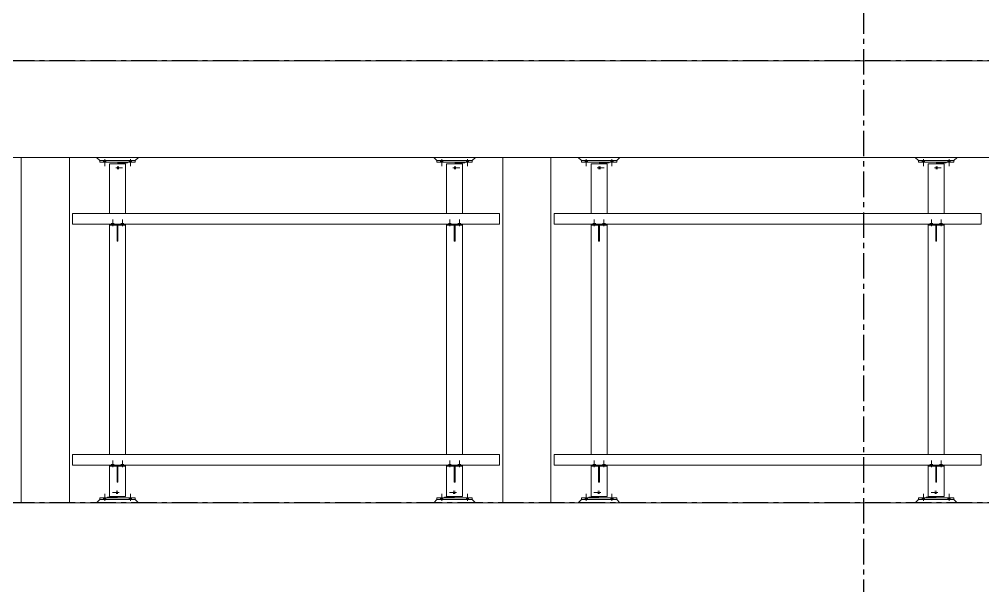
# Model space of a CAD drawing. Header units: millimetres. Extents: x 3774 to 718460, y -768339 to 192544.
# Drawn here: x 408312 to 414314, y -633193 to -629668 of the extents above; entities that cross this region are included whole.
import ezdxf

# ---------------------------------------------------------------- set-up
doc = ezdxf.new("R2010")
doc.units = ezdxf.units.MM
for name, pattern in [('CENTER', [50.8, 31.75, -6.35, 6.35, -6.35]), ('XKITLINE00', [0]), ('XKITLINE02', [4, 2, -2])]:
    doc.linetypes.add(name, pattern=pattern)
doc.layers.add('Bolt', color=7, linetype='Continuous', lineweight=0)
doc.layers.add('Part', color=7, linetype='Continuous', lineweight=0)

# ---------------------------------------------------------------- blocks, each defined once
blk = doc.blocks.new('*A6183500')
at = {"layer": 'Part', "color": 7, "linetype": 'XKITLINE00', "lineweight": 0}
for p, q in [((2179.569525, -60.453462), (2328.969438, -60.453462)), ((2179.569525, -65.253462), (2328.969438, -65.253462))]:
    blk.add_line(p, q, dxfattribs=at)
blk = doc.blocks.new('*A6193501')
at = {"layer": 'Part', "color": 7, "linetype": 'XKITLINE00', "lineweight": 0}
blk.add_line((2179.569525, -82.453462), (2328.969438, -82.453462), dxfattribs=at)
blk = doc.blocks.new('*A6223504')
at = {"layer": 'Part', "color": 7, "linetype": 'XKITLINE00', "lineweight": 0}
for p, q in [((2286.209518, -80.053462), (2264.929525, -80.053462)), ((2264.929525, -80.573462), (2264.929525, -80.053462)), ((2286.209518, -80.573462), (2286.209518, -80.053462)), ((2286.209518, -80.573462), (2264.929525, -80.573462))]:
    blk.add_line(p, q, dxfattribs=at)
blk = doc.blocks.new('*A6233505')
at = {"layer": 'Part', "color": 7, "linetype": 'XKITLINE00', "lineweight": 0}
for p, q in [((2284.369603, -65.573462), (2283.569603, -65.573462)), ((2283.569603, -68.053462), (2283.569603, -65.573462)), ((2284.369603, -68.053462), (2284.369603, -65.573462)), ((2283.569603, -80.053462), (2283.569603, -68.621462)), ((2284.369603, -80.053462), (2284.369603, -68.621462)), ((2283.569603, -82.133462), (2283.569603, -80.621462)), ((2284.369603, -82.133462), (2284.369603, -80.621462)), ((2283.569603, -82.133462), (2284.369603, -82.133462))]:
    blk.add_line(p, q, dxfattribs=at)
blk = doc.blocks.new('*A6253507')
at = {"layer": 'Part', "color": 7, "linetype": 'XKITLINE00', "lineweight": 0}
for p, q in [((2283.569603, -80.573462), (2283.569603, -80.621462)), ((2283.569603, -80.621462), (2284.369603, -80.621462)), ((2284.369603, -80.621462), (2284.369603, -80.573462))]:
    blk.add_line(p, q, dxfattribs=at)
blk = doc.blocks.new('*A6263508')
at = {"layer": 'Part', "color": 7, "linetype": 'XKITLINE00', "lineweight": 0}
for p, q in [((2282.929603, -82.453462), (2283.089603, -82.293462)), ((2283.089603, -82.293462), (2284.849603, -82.293462)), ((2284.849603, -82.293462), (2285.009603, -82.453462))]:
    blk.add_line(p, q, dxfattribs=at)
blk = doc.blocks.new('*A6273509')
at = {"layer": 'Part', "color": 7, "linetype": 'XKITLINE00', "lineweight": 0}
for p, q in [((2284.849603, -82.213462), (2283.089603, -82.213462)), ((2283.089603, -82.213462), (2283.089603, -82.293462)), ((2284.849603, -82.293462), (2283.089603, -82.293462)), ((2284.849603, -82.213462), (2284.849603, -82.293462))]:
    blk.add_line(p, q, dxfattribs=at)
blk = doc.blocks.new('*A6283510')
at = {"layer": 'Part', "color": 7, "linetype": 'XKITLINE00', "lineweight": 0}
for p, q in [((2283.905603, -82.173462), (2283.465603, -82.173462)), ((2283.465603, -82.173462), (2283.465603, -82.213462)), ((2283.905603, -82.133462), (2283.905603, -82.173462)), ((2283.945603, -82.213462), (2283.945603, -82.133462))]:
    blk.add_line(p, q, dxfattribs=at)
blk = doc.blocks.new('*A6323514')
at = {"layer": 'Part', "color": 7, "linetype": 'XKITLINE00', "lineweight": 0}
for p, q in [((2286.209518, -68.053462), (2264.929525, -68.053462)), ((2264.929525, -68.573462), (2264.929525, -68.053462)), ((2286.209518, -68.573462), (2286.209518, -68.053462)), ((2286.209518, -68.573462), (2264.929525, -68.573462))]:
    blk.add_line(p, q, dxfattribs=at)
blk = doc.blocks.new('*A6333515')
at = {"layer": 'Part', "color": 7, "linetype": 'XKITLINE00', "lineweight": 0}
for p, q in [((2283.569603, -68.573462), (2283.569603, -68.621462)), ((2283.569603, -68.621462), (2284.369603, -68.621462)), ((2284.369603, -68.621462), (2284.369603, -68.573462))]:
    blk.add_line(p, q, dxfattribs=at)
blk = doc.blocks.new('*A6343516')
at = {"layer": 'Part', "color": 7, "linetype": 'XKITLINE00', "lineweight": 0}
for p, q in [((2283.089603, -65.413462), (2282.929603, -65.253462)), ((2285.009603, -65.253462), (2284.849603, -65.413462)), ((2284.849603, -65.413462), (2283.089603, -65.413462))]:
    blk.add_line(p, q, dxfattribs=at)
blk = doc.blocks.new('*A6353517')
at = {"layer": 'Part', "color": 7, "linetype": 'XKITLINE00', "lineweight": 0}
for p, q in [((2283.089603, -65.493462), (2283.089603, -65.413462)), ((2283.089603, -65.413462), (2284.849603, -65.413462)), ((2283.089603, -65.493462), (2284.849603, -65.493462)), ((2284.849603, -65.493462), (2284.849603, -65.413462))]:
    blk.add_line(p, q, dxfattribs=at)
blk = doc.blocks.new('*A6723554')
at = {"layer": 'Bolt'}
for points in [[(2283.674, -80.573), (2283.674, -80.525), (2283.786, -80.525), (2283.786, -80.573)], [(2283.674, -80.621), (2283.674, -80.573), (2283.786, -80.573), (2283.786, -80.621)], [(2284.154, -80.573), (2284.154, -80.525), (2284.266, -80.525), (2284.266, -80.573)], [(2284.154, -80.621), (2284.154, -80.573), (2284.266, -80.573), (2284.266, -80.621)]]:
    blk.add_hatch(color=7, dxfattribs=at).paths.add_polyline_path(points, flags=17)
at = {"layer": 'Bolt', "color": 7, "linetype": 'XKITLINE00', "lineweight": 0}
for p, q in [((2283.674, -80.573), (2283.674, -80.525)), ((2283.674, -80.621), (2283.674, -80.573)), ((2283.73, -80.685), (2283.73, -80.341)), ((2283.786, -80.573), (2283.786, -80.525)), ((2283.786, -80.621), (2283.786, -80.573)), ((2284.154, -80.573), (2284.154, -80.525)), ((2284.154, -80.621), (2284.154, -80.573)), ((2284.21, -80.685), (2284.21, -80.341)), ((2284.266, -80.573), (2284.266, -80.525)), ((2284.266, -80.621), (2284.266, -80.573))]:
    blk.add_line(p, q, dxfattribs=at)
blk = doc.blocks.new('*A6733555')
at = {"layer": 'Bolt'}
for points in [[(2283.386, -82.213), (2283.386, -82.293), (2283.274, -82.293), (2283.274, -82.213)], [(2284.666, -82.213), (2284.666, -82.293), (2284.554, -82.293), (2284.554, -82.213)]]:
    blk.add_hatch(color=7, dxfattribs=at).paths.add_polyline_path(points, flags=17)
at = {"layer": 'Bolt', "color": 7, "linetype": 'XKITLINE00', "lineweight": 0}
for p, q in [((2283.33, -82.357), (2283.33, -82.013)), ((2284.61, -82.357), (2284.61, -82.013)), ((2283.274, -82.293), (2283.274, -82.213)), ((2283.386, -82.293), (2283.386, -82.213)), ((2284.554, -82.293), (2284.554, -82.213)), ((2284.666, -82.293), (2284.666, -82.213))]:
    blk.add_line(p, q, dxfattribs=at)
blk = doc.blocks.new('*A6763558')
at = {"layer": 'Bolt'}
for points in [[(2283.674, -68.573), (2283.674, -68.525), (2283.786, -68.525), (2283.786, -68.573)], [(2283.674, -68.621), (2283.674, -68.573), (2283.786, -68.573), (2283.786, -68.621)], [(2284.154, -68.573), (2284.154, -68.525), (2284.266, -68.525), (2284.266, -68.573)], [(2284.154, -68.621), (2284.154, -68.573), (2284.266, -68.573), (2284.266, -68.621)]]:
    blk.add_hatch(color=7, dxfattribs=at).paths.add_polyline_path(points, flags=17)
at = {"layer": 'Bolt', "color": 7, "linetype": 'XKITLINE00', "lineweight": 0}
for p, q in [((2283.674, -68.573), (2283.674, -68.525)), ((2283.674, -68.621), (2283.674, -68.573)), ((2283.73, -68.685), (2283.73, -68.341)), ((2283.786, -68.573), (2283.786, -68.525)), ((2283.786, -68.621), (2283.786, -68.573)), ((2284.154, -68.573), (2284.154, -68.525)), ((2284.154, -68.621), (2284.154, -68.573)), ((2284.21, -68.685), (2284.21, -68.341)), ((2284.266, -68.573), (2284.266, -68.525)), ((2284.266, -68.621), (2284.266, -68.573))]:
    blk.add_line(p, q, dxfattribs=at)
blk = doc.blocks.new('*A6773559')
at = {"layer": 'Bolt'}
for points in [[(2283.386, -65.413), (2283.386, -65.493), (2283.274, -65.493), (2283.274, -65.413)], [(2284.666, -65.413), (2284.666, -65.493), (2284.554, -65.493), (2284.554, -65.413)]]:
    blk.add_hatch(color=7, dxfattribs=at).paths.add_polyline_path(points, flags=17)
at = {"layer": 'Bolt', "color": 7, "linetype": 'XKITLINE00', "lineweight": 0}
for p, q in [((2283.274, -65.413), (2283.274, -65.493)), ((2283.33, -65.35), (2283.33, -65.693)), ((2283.386, -65.413), (2283.386, -65.493)), ((2284.554, -65.413), (2284.554, -65.493)), ((2284.61, -65.35), (2284.61, -65.693)), ((2284.666, -65.413), (2284.666, -65.493))]:
    blk.add_line(p, q, dxfattribs=at)
blk = doc.blocks.new('*A7073589')
at = {"layer": 'Part', "color": 7, "linetype": 'XKITLINE00', "lineweight": 0}
for p, q in [((2238.369525, -82.453462), (2238.369525, -65.253462)), ((2240.769525, -82.453462), (2240.769525, -65.253462)), ((2238.369525, -124.453462), (2238.369525, -87.253462)), ((2240.769525, -124.453462), (2240.769525, -87.253462))]:
    blk.add_line(p, q, dxfattribs=at)
blk = doc.blocks.new('*A7083590')
at = {"layer": 'Part', "color": 7, "linetype": 'XKITLINE00', "lineweight": 0}
for p, q in [((2262.369525, -82.453462), (2262.369525, -65.253462)), ((2264.769525, -82.453462), (2264.769525, -65.253462)), ((2262.369525, -124.453462), (2262.369525, -87.253462)), ((2264.769525, -124.453462), (2264.769525, -87.253462))]:
    blk.add_line(p, q, dxfattribs=at)
blk = doc.blocks.new('*A11684050')
at = {"layer": 'Part', "color": 7, "linetype": 'XKITLINE00', "lineweight": 0}
for p, q in [((2242.769603, -68.573462), (2242.769603, -68.621462)), ((2242.769603, -68.621462), (2243.569603, -68.621462)), ((2243.569603, -68.621462), (2243.569603, -68.573462))]:
    blk.add_line(p, q, dxfattribs=at)
blk = doc.blocks.new('*A11694051')
at = {"layer": 'Part', "color": 7, "linetype": 'XKITLINE00', "lineweight": 0}
for p, q in [((2243.145603, -69.421462), (2243.145603, -68.621462)), ((2243.145603, -68.621462), (2243.193603, -68.621462)), ((2243.193603, -69.421462), (2243.193603, -68.621462)), ((2243.145603, -68.861462), (2243.193603, -68.861462)), ((2243.145603, -69.421462), (2243.193603, -69.421462))]:
    blk.add_line(p, q, dxfattribs=at)
blk = doc.blocks.new('*A11784060')
at = {"layer": 'Part', "color": 7, "linetype": 'XKITLINE00', "lineweight": 0}
for p, q in [((2243.193603, -65.573462), (2243.193603, -65.493462)), ((2243.233603, -65.573462), (2243.233603, -65.533462)), ((2243.233603, -65.533462), (2243.673603, -65.533462)), ((2243.673603, -65.533462), (2243.673603, -65.493462))]:
    blk.add_line(p, q, dxfattribs=at)
blk = doc.blocks.new('*A11794061')
at = {"layer": 'Part', "color": 7, "linetype": 'XKITLINE00', "lineweight": 0}
for p, q in [((2242.289603, -65.413462), (2242.129603, -65.253462)), ((2244.209603, -65.253462), (2244.049603, -65.413462)), ((2244.049603, -65.413462), (2242.289603, -65.413462))]:
    blk.add_line(p, q, dxfattribs=at)
blk = doc.blocks.new('*A11804062')
at = {"layer": 'Part', "color": 7, "linetype": 'XKITLINE00', "lineweight": 0}
for p, q in [((2242.289603, -65.493462), (2242.289603, -65.413462)), ((2242.289603, -65.413462), (2244.049603, -65.413462)), ((2242.289603, -65.493462), (2244.049603, -65.493462)), ((2244.049603, -65.493462), (2244.049603, -65.413462))]:
    blk.add_line(p, q, dxfattribs=at)
blk = doc.blocks.new('*A11964078')
at = {"layer": 'Bolt'}
for points in [[(2242.874, -68.573), (2242.874, -68.525), (2242.986, -68.525), (2242.986, -68.573)], [(2242.874, -68.621), (2242.874, -68.573), (2242.986, -68.573), (2242.986, -68.621)], [(2243.354, -68.573), (2243.354, -68.525), (2243.466, -68.525), (2243.466, -68.573)], [(2243.354, -68.621), (2243.354, -68.573), (2243.466, -68.573), (2243.466, -68.621)]]:
    blk.add_hatch(color=7, dxfattribs=at).paths.add_polyline_path(points, flags=17)
at = {"layer": 'Bolt', "color": 7, "linetype": 'XKITLINE00', "lineweight": 0}
for p, q in [((2242.874, -68.573), (2242.874, -68.525)), ((2242.874, -68.621), (2242.874, -68.573)), ((2242.93, -68.685), (2242.93, -68.341)), ((2242.986, -68.573), (2242.986, -68.525)), ((2242.986, -68.621), (2242.986, -68.573)), ((2243.354, -68.573), (2243.354, -68.525)), ((2243.354, -68.621), (2243.354, -68.573)), ((2243.41, -68.685), (2243.41, -68.341)), ((2243.466, -68.573), (2243.466, -68.525)), ((2243.466, -68.621), (2243.466, -68.573))]:
    blk.add_line(p, q, dxfattribs=at)
blk = doc.blocks.new('*A12024084')
at = {"layer": 'Bolt'}
for points in [[(2242.586, -65.413), (2242.586, -65.493), (2242.474, -65.493), (2242.474, -65.413)], [(2243.866, -65.413), (2243.866, -65.493), (2243.754, -65.493), (2243.754, -65.413)]]:
    blk.add_hatch(color=7, dxfattribs=at).paths.add_polyline_path(points, flags=17)
at = {"layer": 'Bolt', "color": 7, "linetype": 'XKITLINE00', "lineweight": 0}
for p, q in [((2242.474, -65.413), (2242.474, -65.493)), ((2242.53, -65.35), (2242.53, -65.693)), ((2242.586, -65.413), (2242.586, -65.493)), ((2243.754, -65.413), (2243.754, -65.493)), ((2243.81, -65.35), (2243.81, -65.693)), ((2243.866, -65.413), (2243.866, -65.493))]:
    blk.add_line(p, q, dxfattribs=at)
blk = doc.blocks.new('*A12034085')
at = {"layer": 'Bolt', "color": 7, "linetype": 'XKITLINE02', "lineweight": 0}
for p, q in [((2243.082243, -65.773462), (2243.425603, -65.773462)), ((2243.145603, -65.717462), (2243.193603, -65.717462)), ((2243.193603, -65.717462), (2243.233603, -65.717462)), ((2243.145603, -65.829462), (2243.193603, -65.829462)), ((2243.193603, -65.829462), (2243.233603, -65.829462))]:
    blk.add_line(p, q, dxfattribs=at)
blk = doc.blocks.new('*A12494131')
at = {"layer": 'Part', "color": 7, "linetype": 'XKITLINE00', "lineweight": 0}
for p, q in [((2262.209518, -80.053462), (2240.929525, -80.053462)), ((2240.929525, -80.573462), (2240.929525, -80.053462)), ((2262.209518, -80.573462), (2262.209518, -80.053462)), ((2262.209518, -80.573462), (2240.929525, -80.573462))]:
    blk.add_line(p, q, dxfattribs=at)
blk = doc.blocks.new('*A12504132')
at = {"layer": 'Part', "color": 7, "linetype": 'XKITLINE00', "lineweight": 0}
for p, q in [((2260.369603, -65.573462), (2259.569603, -65.573462)), ((2259.569603, -68.053462), (2259.569603, -65.573462)), ((2260.369603, -68.053462), (2260.369603, -65.573462)), ((2259.569603, -80.053462), (2259.569603, -68.621462)), ((2260.369603, -80.053462), (2260.369603, -68.621462)), ((2259.569603, -82.133462), (2259.569603, -80.621462)), ((2260.369603, -82.133462), (2260.369603, -80.621462)), ((2259.569603, -82.133462), (2260.369603, -82.133462))]:
    blk.add_line(p, q, dxfattribs=at)
blk = doc.blocks.new('*A12514133')
at = {"layer": 'Part', "color": 7, "linetype": 'XKITLINE00', "lineweight": 0}
for p, q in [((2267.105603, -82.173462), (2266.665603, -82.173462)), ((2266.665603, -82.173462), (2266.665603, -82.213462)), ((2267.105603, -82.133462), (2267.105603, -82.173462)), ((2267.145603, -82.213462), (2267.145603, -82.133462))]:
    blk.add_line(p, q, dxfattribs=at)
blk = doc.blocks.new('*A12524134')
at = {"layer": 'Part', "color": 7, "linetype": 'XKITLINE00', "lineweight": 0}
for p, q in [((2268.049603, -82.213462), (2266.289603, -82.213462)), ((2266.289603, -82.213462), (2266.289603, -82.293462)), ((2268.049603, -82.293462), (2266.289603, -82.293462)), ((2268.049603, -82.213462), (2268.049603, -82.293462))]:
    blk.add_line(p, q, dxfattribs=at)
blk = doc.blocks.new('*A12534135')
at = {"layer": 'Part', "color": 7, "linetype": 'XKITLINE00', "lineweight": 0}
for p, q in [((2258.929603, -82.453462), (2259.089603, -82.293462)), ((2259.089603, -82.293462), (2260.849603, -82.293462)), ((2260.849603, -82.293462), (2261.009603, -82.453462))]:
    blk.add_line(p, q, dxfattribs=at)
blk = doc.blocks.new('*A12544136')
at = {"layer": 'Part', "color": 7, "linetype": 'XKITLINE00', "lineweight": 0}
for p, q in [((2259.905603, -82.173462), (2259.465603, -82.173462)), ((2259.465603, -82.173462), (2259.465603, -82.213462)), ((2259.905603, -82.133462), (2259.905603, -82.173462)), ((2259.945603, -82.213462), (2259.945603, -82.133462))]:
    blk.add_line(p, q, dxfattribs=at)
blk = doc.blocks.new('*A12554137')
at = {"layer": 'Part', "color": 7, "linetype": 'XKITLINE00', "lineweight": 0}
for p, q in [((2260.849603, -82.213462), (2259.089603, -82.213462)), ((2259.089603, -82.213462), (2259.089603, -82.293462)), ((2260.849603, -82.293462), (2259.089603, -82.293462)), ((2260.849603, -82.213462), (2260.849603, -82.293462))]:
    blk.add_line(p, q, dxfattribs=at)
blk = doc.blocks.new('*A12564138')
at = {"layer": 'Part', "color": 7, "linetype": 'XKITLINE00', "lineweight": 0}
for p, q in [((2259.569603, -80.573462), (2259.569603, -80.621462)), ((2259.569603, -80.621462), (2260.369603, -80.621462)), ((2260.369603, -80.621462), (2260.369603, -80.573462))]:
    blk.add_line(p, q, dxfattribs=at)
blk = doc.blocks.new('*A12574139')
at = {"layer": 'Part', "color": 7, "linetype": 'XKITLINE00', "lineweight": 0}
for p, q in [((2259.945603, -81.421462), (2259.945603, -80.621462)), ((2259.945603, -80.621462), (2259.993603, -80.621462)), ((2259.993603, -81.421462), (2259.993603, -80.621462)), ((2259.945603, -80.861462), (2259.993603, -80.861462)), ((2259.945603, -81.421462), (2259.993603, -81.421462))]:
    blk.add_line(p, q, dxfattribs=at)
blk = doc.blocks.new('*A12584140')
at = {"layer": 'Part', "color": 7, "linetype": 'XKITLINE00', "lineweight": 0}
for p, q in [((2266.769603, -80.573462), (2266.769603, -80.621462)), ((2266.769603, -80.621462), (2267.569603, -80.621462)), ((2267.569603, -80.621462), (2267.569603, -80.573462))]:
    blk.add_line(p, q, dxfattribs=at)
blk = doc.blocks.new('*A12594141')
at = {"layer": 'Part', "color": 7, "linetype": 'XKITLINE00', "lineweight": 0}
for p, q in [((2267.145603, -81.421462), (2267.145603, -80.621462)), ((2267.145603, -80.621462), (2267.193603, -80.621462)), ((2267.193603, -81.421462), (2267.193603, -80.621462)), ((2267.145603, -80.861462), (2267.193603, -80.861462)), ((2267.145603, -81.421462), (2267.193603, -81.421462))]:
    blk.add_line(p, q, dxfattribs=at)
blk = doc.blocks.new('*A12664148')
at = {"layer": 'Part', "color": 7, "linetype": 'XKITLINE00', "lineweight": 0}
for p, q in [((2262.209518, -68.053462), (2240.929525, -68.053462)), ((2240.929525, -68.573462), (2240.929525, -68.053462)), ((2262.209518, -68.573462), (2262.209518, -68.053462)), ((2262.209518, -68.573462), (2240.929525, -68.573462))]:
    blk.add_line(p, q, dxfattribs=at)
blk = doc.blocks.new('*A12674149')
at = {"layer": 'Part', "color": 7, "linetype": 'XKITLINE00', "lineweight": 0}
for p, q in [((2259.089603, -65.493462), (2259.089603, -65.413462)), ((2259.089603, -65.413462), (2260.849603, -65.413462)), ((2259.089603, -65.493462), (2260.849603, -65.493462)), ((2260.849603, -65.493462), (2260.849603, -65.413462))]:
    blk.add_line(p, q, dxfattribs=at)
blk = doc.blocks.new('*A12684150')
at = {"layer": 'Part', "color": 7, "linetype": 'XKITLINE00', "lineweight": 0}
for p, q in [((2259.089603, -65.413462), (2258.929603, -65.253462)), ((2261.009603, -65.253462), (2260.849603, -65.413462)), ((2260.849603, -65.413462), (2259.089603, -65.413462))]:
    blk.add_line(p, q, dxfattribs=at)
blk = doc.blocks.new('*A12694151')
at = {"layer": 'Part', "color": 7, "linetype": 'XKITLINE00', "lineweight": 0}
for p, q in [((2259.993603, -65.573462), (2259.993603, -65.493462)), ((2260.033603, -65.573462), (2260.033603, -65.533462)), ((2260.033603, -65.533462), (2260.473603, -65.533462)), ((2260.473603, -65.533462), (2260.473603, -65.493462))]:
    blk.add_line(p, q, dxfattribs=at)
blk = doc.blocks.new('*A12704152')
at = {"layer": 'Part', "color": 7, "linetype": 'XKITLINE00', "lineweight": 0}
for p, q in [((2267.193603, -65.573462), (2267.193603, -65.493462)), ((2267.233603, -65.573462), (2267.233603, -65.533462)), ((2267.233603, -65.533462), (2267.673603, -65.533462)), ((2267.673603, -65.533462), (2267.673603, -65.493462))]:
    blk.add_line(p, q, dxfattribs=at)
blk = doc.blocks.new('*A12714153')
at = {"layer": 'Part', "color": 7, "linetype": 'XKITLINE00', "lineweight": 0}
for p, q in [((2266.289603, -65.413462), (2266.129603, -65.253462)), ((2268.209603, -65.253462), (2268.049603, -65.413462)), ((2268.049603, -65.413462), (2266.289603, -65.413462))]:
    blk.add_line(p, q, dxfattribs=at)
blk = doc.blocks.new('*A12724154')
at = {"layer": 'Part', "color": 7, "linetype": 'XKITLINE00', "lineweight": 0}
for p, q in [((2266.289603, -65.493462), (2266.289603, -65.413462)), ((2266.289603, -65.413462), (2268.049603, -65.413462)), ((2266.289603, -65.493462), (2268.049603, -65.493462)), ((2268.049603, -65.493462), (2268.049603, -65.413462))]:
    blk.add_line(p, q, dxfattribs=at)
blk = doc.blocks.new('*A12734155')
at = {"layer": 'Part', "color": 7, "linetype": 'XKITLINE00', "lineweight": 0}
for p, q in [((2259.569603, -68.573462), (2259.569603, -68.621462)), ((2259.569603, -68.621462), (2260.369603, -68.621462)), ((2260.369603, -68.621462), (2260.369603, -68.573462))]:
    blk.add_line(p, q, dxfattribs=at)
blk = doc.blocks.new('*A12744156')
at = {"layer": 'Part', "color": 7, "linetype": 'XKITLINE00', "lineweight": 0}
for p, q in [((2259.945603, -69.421462), (2259.945603, -68.621462)), ((2259.945603, -68.621462), (2259.993603, -68.621462)), ((2259.993603, -69.421462), (2259.993603, -68.621462)), ((2259.945603, -68.861462), (2259.993603, -68.861462)), ((2259.945603, -69.421462), (2259.993603, -69.421462))]:
    blk.add_line(p, q, dxfattribs=at)
blk = doc.blocks.new('*A12754157')
at = {"layer": 'Part', "color": 7, "linetype": 'XKITLINE00', "lineweight": 0}
for p, q in [((2266.769603, -68.573462), (2266.769603, -68.621462)), ((2266.769603, -68.621462), (2267.569603, -68.621462)), ((2267.569603, -68.621462), (2267.569603, -68.573462))]:
    blk.add_line(p, q, dxfattribs=at)
blk = doc.blocks.new('*A12764158')
at = {"layer": 'Part', "color": 7, "linetype": 'XKITLINE00', "lineweight": 0}
for p, q in [((2267.145603, -69.421462), (2267.145603, -68.621462)), ((2267.145603, -68.621462), (2267.193603, -68.621462)), ((2267.193603, -69.421462), (2267.193603, -68.621462)), ((2267.145603, -68.861462), (2267.193603, -68.861462)), ((2267.145603, -69.421462), (2267.193603, -69.421462))]:
    blk.add_line(p, q, dxfattribs=at)
blk = doc.blocks.new('*A12774159')
at = {"layer": 'Part', "color": 7, "linetype": 'XKITLINE00', "lineweight": 0}
for p, q in [((2243.569603, -65.573462), (2242.769603, -65.573462)), ((2242.769603, -68.053462), (2242.769603, -65.573462)), ((2243.569603, -68.053462), (2243.569603, -65.573462)), ((2242.769603, -80.053462), (2242.769603, -68.621462)), ((2243.569603, -80.053462), (2243.569603, -68.621462)), ((2242.769603, -82.133462), (2242.769603, -80.621462)), ((2243.569603, -82.133462), (2243.569603, -80.621462)), ((2242.769603, -82.133462), (2243.569603, -82.133462))]:
    blk.add_line(p, q, dxfattribs=at)
blk = doc.blocks.new('*A12814163')
at = {"layer": 'Part', "color": 7, "linetype": 'XKITLINE00', "lineweight": 0}
for p, q in [((2243.145603, -81.421462), (2243.145603, -80.621462)), ((2243.145603, -80.621462), (2243.193603, -80.621462)), ((2243.193603, -81.421462), (2243.193603, -80.621462)), ((2243.145603, -80.861462), (2243.193603, -80.861462)), ((2243.145603, -81.421462), (2243.193603, -81.421462))]:
    blk.add_line(p, q, dxfattribs=at)
blk = doc.blocks.new('*A12824164')
at = {"layer": 'Part', "color": 7, "linetype": 'XKITLINE00', "lineweight": 0}
for p, q in [((2242.769603, -80.573462), (2242.769603, -80.621462)), ((2242.769603, -80.621462), (2243.569603, -80.621462)), ((2243.569603, -80.621462), (2243.569603, -80.573462))]:
    blk.add_line(p, q, dxfattribs=at)
blk = doc.blocks.new('*A12834165')
at = {"layer": 'Part', "color": 7, "linetype": 'XKITLINE00', "lineweight": 0}
for p, q in [((2242.129603, -82.453462), (2242.289603, -82.293462)), ((2242.289603, -82.293462), (2244.049603, -82.293462)), ((2244.049603, -82.293462), (2244.209603, -82.453462))]:
    blk.add_line(p, q, dxfattribs=at)
blk = doc.blocks.new('*A12844166')
at = {"layer": 'Part', "color": 7, "linetype": 'XKITLINE00', "lineweight": 0}
for p, q in [((2243.105603, -82.173462), (2242.665603, -82.173462)), ((2242.665603, -82.173462), (2242.665603, -82.213462)), ((2243.105603, -82.133462), (2243.105603, -82.173462)), ((2243.145603, -82.213462), (2243.145603, -82.133462))]:
    blk.add_line(p, q, dxfattribs=at)
blk = doc.blocks.new('*A12854167')
at = {"layer": 'Part', "color": 7, "linetype": 'XKITLINE00', "lineweight": 0}
for p, q in [((2244.049603, -82.213462), (2242.289603, -82.213462)), ((2242.289603, -82.213462), (2242.289603, -82.293462)), ((2244.049603, -82.293462), (2242.289603, -82.293462)), ((2244.049603, -82.213462), (2244.049603, -82.293462))]:
    blk.add_line(p, q, dxfattribs=at)
blk = doc.blocks.new('*A12864168')
at = {"layer": 'Bolt'}
for points in [[(2266.586, -82.213), (2266.586, -82.293), (2266.474, -82.293), (2266.474, -82.213)], [(2267.866, -82.213), (2267.866, -82.293), (2267.754, -82.293), (2267.754, -82.213)]]:
    blk.add_hatch(color=7, dxfattribs=at).paths.add_polyline_path(points, flags=17)
at = {"layer": 'Bolt', "color": 7, "linetype": 'XKITLINE00', "lineweight": 0}
for p, q in [((2266.53, -82.357), (2266.53, -82.013)), ((2267.81, -82.357), (2267.81, -82.013)), ((2266.474, -82.293), (2266.474, -82.213)), ((2266.586, -82.293), (2266.586, -82.213)), ((2267.754, -82.293), (2267.754, -82.213)), ((2267.866, -82.293), (2267.866, -82.213))]:
    blk.add_line(p, q, dxfattribs=at)
blk = doc.blocks.new('*A12874169')
at = {"layer": 'Bolt', "color": 7, "linetype": 'XKITLINE02', "lineweight": 0}
for p, q in [((2260.056963, -81.933462), (2259.713603, -81.933462)), ((2259.945603, -81.877462), (2259.905603, -81.877462)), ((2259.945603, -81.989462), (2259.905603, -81.989462)), ((2259.993603, -81.877462), (2259.945603, -81.877462)), ((2259.993603, -81.989462), (2259.945603, -81.989462))]:
    blk.add_line(p, q, dxfattribs=at)
blk = doc.blocks.new('*A12884170')
at = {"layer": 'Bolt'}
for points in [[(2259.386, -82.213), (2259.386, -82.293), (2259.274, -82.293), (2259.274, -82.213)], [(2260.666, -82.213), (2260.666, -82.293), (2260.554, -82.293), (2260.554, -82.213)]]:
    blk.add_hatch(color=7, dxfattribs=at).paths.add_polyline_path(points, flags=17)
at = {"layer": 'Bolt', "color": 7, "linetype": 'XKITLINE00', "lineweight": 0}
for p, q in [((2259.33, -82.357), (2259.33, -82.013)), ((2260.61, -82.357), (2260.61, -82.013)), ((2259.274, -82.293), (2259.274, -82.213)), ((2259.386, -82.293), (2259.386, -82.213)), ((2260.554, -82.293), (2260.554, -82.213)), ((2260.666, -82.293), (2260.666, -82.213))]:
    blk.add_line(p, q, dxfattribs=at)
blk = doc.blocks.new('*A12914173')
at = {"layer": 'Bolt', "color": 7, "linetype": 'XKITLINE02', "lineweight": 0}
for p, q in [((2259.882243, -65.773462), (2260.225603, -65.773462)), ((2259.945603, -65.717462), (2259.993603, -65.717462)), ((2259.993603, -65.717462), (2260.033603, -65.717462)), ((2259.945603, -65.829462), (2259.993603, -65.829462)), ((2259.993603, -65.829462), (2260.033603, -65.829462))]:
    blk.add_line(p, q, dxfattribs=at)
blk = doc.blocks.new('*A12924174')
at = {"layer": 'Bolt'}
for points in [[(2259.386, -65.413), (2259.386, -65.493), (2259.274, -65.493), (2259.274, -65.413)], [(2260.666, -65.413), (2260.666, -65.493), (2260.554, -65.493), (2260.554, -65.413)]]:
    blk.add_hatch(color=7, dxfattribs=at).paths.add_polyline_path(points, flags=17)
at = {"layer": 'Bolt', "color": 7, "linetype": 'XKITLINE00', "lineweight": 0}
for p, q in [((2259.274, -65.413), (2259.274, -65.493)), ((2259.33, -65.35), (2259.33, -65.693)), ((2259.386, -65.413), (2259.386, -65.493)), ((2260.554, -65.413), (2260.554, -65.493)), ((2260.61, -65.35), (2260.61, -65.693)), ((2260.666, -65.413), (2260.666, -65.493))]:
    blk.add_line(p, q, dxfattribs=at)
blk = doc.blocks.new('*A12934175')
at = {"layer": 'Bolt'}
for points in [[(2266.874, -68.573), (2266.874, -68.525), (2266.986, -68.525), (2266.986, -68.573)], [(2266.874, -68.621), (2266.874, -68.573), (2266.986, -68.573), (2266.986, -68.621)], [(2267.354, -68.573), (2267.354, -68.525), (2267.466, -68.525), (2267.466, -68.573)], [(2267.354, -68.621), (2267.354, -68.573), (2267.466, -68.573), (2267.466, -68.621)]]:
    blk.add_hatch(color=7, dxfattribs=at).paths.add_polyline_path(points, flags=17)
at = {"layer": 'Bolt', "color": 7, "linetype": 'XKITLINE00', "lineweight": 0}
for p, q in [((2266.874, -68.573), (2266.874, -68.525)), ((2266.874, -68.621), (2266.874, -68.573)), ((2266.93, -68.685), (2266.93, -68.341)), ((2266.986, -68.573), (2266.986, -68.525)), ((2266.986, -68.621), (2266.986, -68.573)), ((2267.354, -68.573), (2267.354, -68.525)), ((2267.354, -68.621), (2267.354, -68.573)), ((2267.41, -68.685), (2267.41, -68.341)), ((2267.466, -68.573), (2267.466, -68.525)), ((2267.466, -68.621), (2267.466, -68.573))]:
    blk.add_line(p, q, dxfattribs=at)
blk = doc.blocks.new('*A12944176')
at = {"layer": 'Bolt'}
for points in [[(2259.674, -68.573), (2259.674, -68.525), (2259.786, -68.525), (2259.786, -68.573)], [(2259.674, -68.621), (2259.674, -68.573), (2259.786, -68.573), (2259.786, -68.621)], [(2260.154, -68.573), (2260.154, -68.525), (2260.266, -68.525), (2260.266, -68.573)], [(2260.154, -68.621), (2260.154, -68.573), (2260.266, -68.573), (2260.266, -68.621)]]:
    blk.add_hatch(color=7, dxfattribs=at).paths.add_polyline_path(points, flags=17)
at = {"layer": 'Bolt', "color": 7, "linetype": 'XKITLINE00', "lineweight": 0}
for p, q in [((2259.674, -68.573), (2259.674, -68.525)), ((2259.674, -68.621), (2259.674, -68.573)), ((2259.73, -68.685), (2259.73, -68.341)), ((2259.786, -68.573), (2259.786, -68.525)), ((2259.786, -68.621), (2259.786, -68.573)), ((2260.154, -68.573), (2260.154, -68.525)), ((2260.154, -68.621), (2260.154, -68.573)), ((2260.21, -68.685), (2260.21, -68.341)), ((2260.266, -68.573), (2260.266, -68.525)), ((2260.266, -68.621), (2260.266, -68.573))]:
    blk.add_line(p, q, dxfattribs=at)
blk = doc.blocks.new('*A12954177')
at = {"layer": 'Bolt'}
for points in [[(2266.586, -65.413), (2266.586, -65.493), (2266.474, -65.493), (2266.474, -65.413)], [(2267.866, -65.413), (2267.866, -65.493), (2267.754, -65.493), (2267.754, -65.413)]]:
    blk.add_hatch(color=7, dxfattribs=at).paths.add_polyline_path(points, flags=17)
at = {"layer": 'Bolt', "color": 7, "linetype": 'XKITLINE00', "lineweight": 0}
for p, q in [((2266.474, -65.413), (2266.474, -65.493)), ((2266.53, -65.35), (2266.53, -65.693)), ((2266.586, -65.413), (2266.586, -65.493)), ((2267.754, -65.413), (2267.754, -65.493)), ((2267.81, -65.35), (2267.81, -65.693)), ((2267.866, -65.413), (2267.866, -65.493))]:
    blk.add_line(p, q, dxfattribs=at)
blk = doc.blocks.new('*A12964178')
at = {"layer": 'Bolt', "color": 7, "linetype": 'XKITLINE02', "lineweight": 0}
for p, q in [((2267.082243, -65.773462), (2267.425603, -65.773462)), ((2267.145603, -65.717462), (2267.193603, -65.717462)), ((2267.193603, -65.717462), (2267.233603, -65.717462)), ((2267.145603, -65.829462), (2267.193603, -65.829462)), ((2267.193603, -65.829462), (2267.233603, -65.829462))]:
    blk.add_line(p, q, dxfattribs=at)
blk = doc.blocks.new('*A12984180')
at = {"layer": 'Bolt'}
for points in [[(2242.874, -80.573), (2242.874, -80.525), (2242.986, -80.525), (2242.986, -80.573)], [(2242.874, -80.621), (2242.874, -80.573), (2242.986, -80.573), (2242.986, -80.621)], [(2243.354, -80.573), (2243.354, -80.525), (2243.466, -80.525), (2243.466, -80.573)], [(2243.354, -80.621), (2243.354, -80.573), (2243.466, -80.573), (2243.466, -80.621)]]:
    blk.add_hatch(color=7, dxfattribs=at).paths.add_polyline_path(points, flags=17)
at = {"layer": 'Bolt', "color": 7, "linetype": 'XKITLINE00', "lineweight": 0}
for p, q in [((2242.874, -80.573), (2242.874, -80.525)), ((2242.874, -80.621), (2242.874, -80.573)), ((2242.93, -80.685), (2242.93, -80.341)), ((2242.986, -80.573), (2242.986, -80.525)), ((2242.986, -80.621), (2242.986, -80.573)), ((2243.354, -80.573), (2243.354, -80.525)), ((2243.354, -80.621), (2243.354, -80.573)), ((2243.41, -80.685), (2243.41, -80.341)), ((2243.466, -80.573), (2243.466, -80.525)), ((2243.466, -80.621), (2243.466, -80.573))]:
    blk.add_line(p, q, dxfattribs=at)
blk = doc.blocks.new('*A12994181')
at = {"layer": 'Bolt', "color": 7, "linetype": 'XKITLINE02', "lineweight": 0}
for p, q in [((2243.256963, -81.933462), (2242.913603, -81.933462)), ((2243.145603, -81.877462), (2243.105603, -81.877462)), ((2243.145603, -81.989462), (2243.105603, -81.989462)), ((2243.193603, -81.877462), (2243.145603, -81.877462)), ((2243.193603, -81.989462), (2243.145603, -81.989462))]:
    blk.add_line(p, q, dxfattribs=at)
blk = doc.blocks.new('*A13004182')
at = {"layer": 'Bolt'}
for points in [[(2242.586, -82.213), (2242.586, -82.293), (2242.474, -82.293), (2242.474, -82.213)], [(2243.866, -82.213), (2243.866, -82.293), (2243.754, -82.293), (2243.754, -82.213)]]:
    blk.add_hatch(color=7, dxfattribs=at).paths.add_polyline_path(points, flags=17)
at = {"layer": 'Bolt', "color": 7, "linetype": 'XKITLINE00', "lineweight": 0}
for p, q in [((2242.53, -82.357), (2242.53, -82.013)), ((2243.81, -82.357), (2243.81, -82.013)), ((2242.474, -82.293), (2242.474, -82.213)), ((2242.586, -82.293), (2242.586, -82.213)), ((2243.754, -82.293), (2243.754, -82.213)), ((2243.866, -82.293), (2243.866, -82.213))]:
    blk.add_line(p, q, dxfattribs=at)
blk = doc.blocks.new('*A13014183')
at = {"layer": 'Bolt'}
for points in [[(2259.674, -80.573), (2259.674, -80.525), (2259.786, -80.525), (2259.786, -80.573)], [(2259.674, -80.621), (2259.674, -80.573), (2259.786, -80.573), (2259.786, -80.621)], [(2260.154, -80.573), (2260.154, -80.525), (2260.266, -80.525), (2260.266, -80.573)], [(2260.154, -80.621), (2260.154, -80.573), (2260.266, -80.573), (2260.266, -80.621)]]:
    blk.add_hatch(color=7, dxfattribs=at).paths.add_polyline_path(points, flags=17)
at = {"layer": 'Bolt', "color": 7, "linetype": 'XKITLINE00', "lineweight": 0}
for p, q in [((2259.674, -80.573), (2259.674, -80.525)), ((2259.674, -80.621), (2259.674, -80.573)), ((2259.73, -80.685), (2259.73, -80.341)), ((2259.786, -80.573), (2259.786, -80.525)), ((2259.786, -80.621), (2259.786, -80.573)), ((2260.154, -80.573), (2260.154, -80.525)), ((2260.154, -80.621), (2260.154, -80.573)), ((2260.21, -80.685), (2260.21, -80.341)), ((2260.266, -80.573), (2260.266, -80.525)), ((2260.266, -80.621), (2260.266, -80.573))]:
    blk.add_line(p, q, dxfattribs=at)
blk = doc.blocks.new('*A13024184')
at = {"layer": 'Part', "color": 7, "linetype": 'XKITLINE00', "lineweight": 0}
for p, q in [((2267.569603, -65.573462), (2266.769603, -65.573462)), ((2266.769603, -68.053462), (2266.769603, -65.573462)), ((2267.569603, -68.053462), (2267.569603, -65.573462)), ((2266.769603, -80.053462), (2266.769603, -68.621462)), ((2267.569603, -80.053462), (2267.569603, -68.621462)), ((2266.769603, -82.133462), (2266.769603, -80.621462)), ((2267.569603, -82.133462), (2267.569603, -80.621462)), ((2266.769603, -82.133462), (2267.569603, -82.133462))]:
    blk.add_line(p, q, dxfattribs=at)
blk = doc.blocks.new('*A13034185')
at = {"layer": 'Part', "color": 7, "linetype": 'XKITLINE00', "lineweight": 0}
for p, q in [((2266.129603, -82.453462), (2266.289603, -82.293462)), ((2266.289603, -82.293462), (2268.049603, -82.293462)), ((2268.049603, -82.293462), (2268.209603, -82.453462))]:
    blk.add_line(p, q, dxfattribs=at)
blk = doc.blocks.new('*A13044186')
at = {"layer": 'Bolt'}
for points in [[(2266.874, -80.573), (2266.874, -80.525), (2266.986, -80.525), (2266.986, -80.573)], [(2266.874, -80.621), (2266.874, -80.573), (2266.986, -80.573), (2266.986, -80.621)], [(2267.354, -80.573), (2267.354, -80.525), (2267.466, -80.525), (2267.466, -80.573)], [(2267.354, -80.621), (2267.354, -80.573), (2267.466, -80.573), (2267.466, -80.621)]]:
    blk.add_hatch(color=7, dxfattribs=at).paths.add_polyline_path(points, flags=17)
at = {"layer": 'Bolt', "color": 7, "linetype": 'XKITLINE00', "lineweight": 0}
for p, q in [((2266.874, -80.573), (2266.874, -80.525)), ((2266.874, -80.621), (2266.874, -80.573)), ((2266.93, -80.685), (2266.93, -80.341)), ((2266.986, -80.573), (2266.986, -80.525)), ((2266.986, -80.621), (2266.986, -80.573)), ((2267.354, -80.573), (2267.354, -80.525)), ((2267.354, -80.621), (2267.354, -80.573)), ((2267.41, -80.685), (2267.41, -80.341)), ((2267.466, -80.573), (2267.466, -80.525)), ((2267.466, -80.621), (2267.466, -80.573))]:
    blk.add_line(p, q, dxfattribs=at)
blk = doc.blocks.new('*A13054187')
at = {"layer": 'Bolt', "color": 7, "linetype": 'XKITLINE02', "lineweight": 0}
for p, q in [((2267.256963, -81.933462), (2266.913603, -81.933462)), ((2267.145603, -81.877462), (2267.105603, -81.877462)), ((2267.145603, -81.989462), (2267.105603, -81.989462)), ((2267.193603, -81.877462), (2267.145603, -81.877462)), ((2267.193603, -81.989462), (2267.145603, -81.989462))]:
    blk.add_line(p, q, dxfattribs=at)
blk = doc.blocks.new('*A15524434')
at = {"layer": 'Part', "color": 7, "linetype": 'XKITLINE00', "lineweight": 0}
for p, q in [((2283.945603, -81.421462), (2283.945603, -80.621462)), ((2283.945603, -80.621462), (2283.993603, -80.621462)), ((2283.993603, -81.421462), (2283.993603, -80.621462)), ((2283.945603, -80.861462), (2283.993603, -80.861462)), ((2283.945603, -81.421462), (2283.993603, -81.421462))]:
    blk.add_line(p, q, dxfattribs=at)
blk = doc.blocks.new('*A15624444')
at = {"layer": 'Part', "color": 7, "linetype": 'XKITLINE00', "lineweight": 0}
for p, q in [((2283.945603, -69.421462), (2283.945603, -68.621462)), ((2283.945603, -68.621462), (2283.993603, -68.621462)), ((2283.993603, -69.421462), (2283.993603, -68.621462)), ((2283.945603, -68.861462), (2283.993603, -68.861462)), ((2283.945603, -69.421462), (2283.993603, -69.421462))]:
    blk.add_line(p, q, dxfattribs=at)
blk = doc.blocks.new('*A15634445')
at = {"layer": 'Part', "color": 7, "linetype": 'XKITLINE00', "lineweight": 0}
for p, q in [((2283.993603, -65.573462), (2283.993603, -65.493462)), ((2284.033603, -65.573462), (2284.033603, -65.533462)), ((2284.033603, -65.533462), (2284.473603, -65.533462)), ((2284.473603, -65.533462), (2284.473603, -65.493462))]:
    blk.add_line(p, q, dxfattribs=at)
blk = doc.blocks.new('*A15834465')
at = {"layer": 'Bolt', "color": 7, "linetype": 'XKITLINE02', "lineweight": 0}
for p, q in [((2284.056963, -81.933462), (2283.713603, -81.933462)), ((2283.945603, -81.877462), (2283.905603, -81.877462)), ((2283.945603, -81.989462), (2283.905603, -81.989462)), ((2283.993603, -81.877462), (2283.945603, -81.877462)), ((2283.993603, -81.989462), (2283.945603, -81.989462))]:
    blk.add_line(p, q, dxfattribs=at)
blk = doc.blocks.new('*A15864468')
at = {"layer": 'Bolt', "color": 7, "linetype": 'XKITLINE02', "lineweight": 0}
for p, q in [((2283.882243, -65.773462), (2284.225603, -65.773462)), ((2283.945603, -65.717462), (2283.993603, -65.717462)), ((2283.993603, -65.717462), (2284.033603, -65.717462)), ((2283.945603, -65.829462), (2283.993603, -65.829462)), ((2283.993603, -65.829462), (2284.033603, -65.829462))]:
    blk.add_line(p, q, dxfattribs=at)

msp = doc.modelspace()

# ---------------------------------------------------------------- linework, layer by layer
at = {"color": 7, "linetype": 'CENTER', "ltscale": 5}
for p, q in [((437107.783, -629927.045), (391187.746, -629927.045)), ((437107.783, -632677.045), (391187.746, -632677.045))]:
    msp.add_line(p, q, dxfattribs=at)
msp.add_lwpolyline([(413573.746, -644743.956), (413573.746, -622521.181)], dxfattribs=at)

# ---------------------------------------------------------------- block references
at = {"color": 7, "lineweight": 0, "xscale": 125, "yscale": 125, "zscale": 125}
for name in ['*A6183500', '*A7073589', '*A11794061', '*A11804062', '*A12024084', '*A12774159', '*A11784060', '*A12684150', '*A12674149', '*A12924174', '*A12504132', '*A12694151', '*A7083590', '*A12714153', '*A12724154', '*A12954177', '*A13024184', '*A12704152', '*A6343516', '*A6353517', '*A6773559', '*A6233505', '*A15634445', '*A12034085', '*A12914173', '*A12964178', '*A15864468', '*A12664148', '*A11964078', '*A12944176', '*A6323514', '*A12934175', '*A6763558', '*A11684050', '*A11694051', '*A12734155', '*A12744156', '*A12754157', '*A12764158', '*A6333515', '*A15624444', '*A12494131', '*A12984180', '*A13014183', '*A6223504', '*A13044186', '*A6723554', '*A12824164', '*A12814163', '*A12564138', '*A12574139', '*A12584140', '*A12594141', '*A6253507', '*A15524434', '*A12994181', '*A12874169', '*A13054187', '*A15834465', '*A12834165', '*A12854167', '*A13004182', '*A12844166', '*A12534135', '*A12554137', '*A12884170', '*A12544136', '*A13034185', '*A12524134', '*A12864168', '*A12514133', '*A6263508', '*A6273509', '*A6733555', '*A6283510', '*A6193501']:
    msp.add_blockref(name, (128527.556, -622370.363), dxfattribs=at)

doc.saveas('drawing.dxf')
